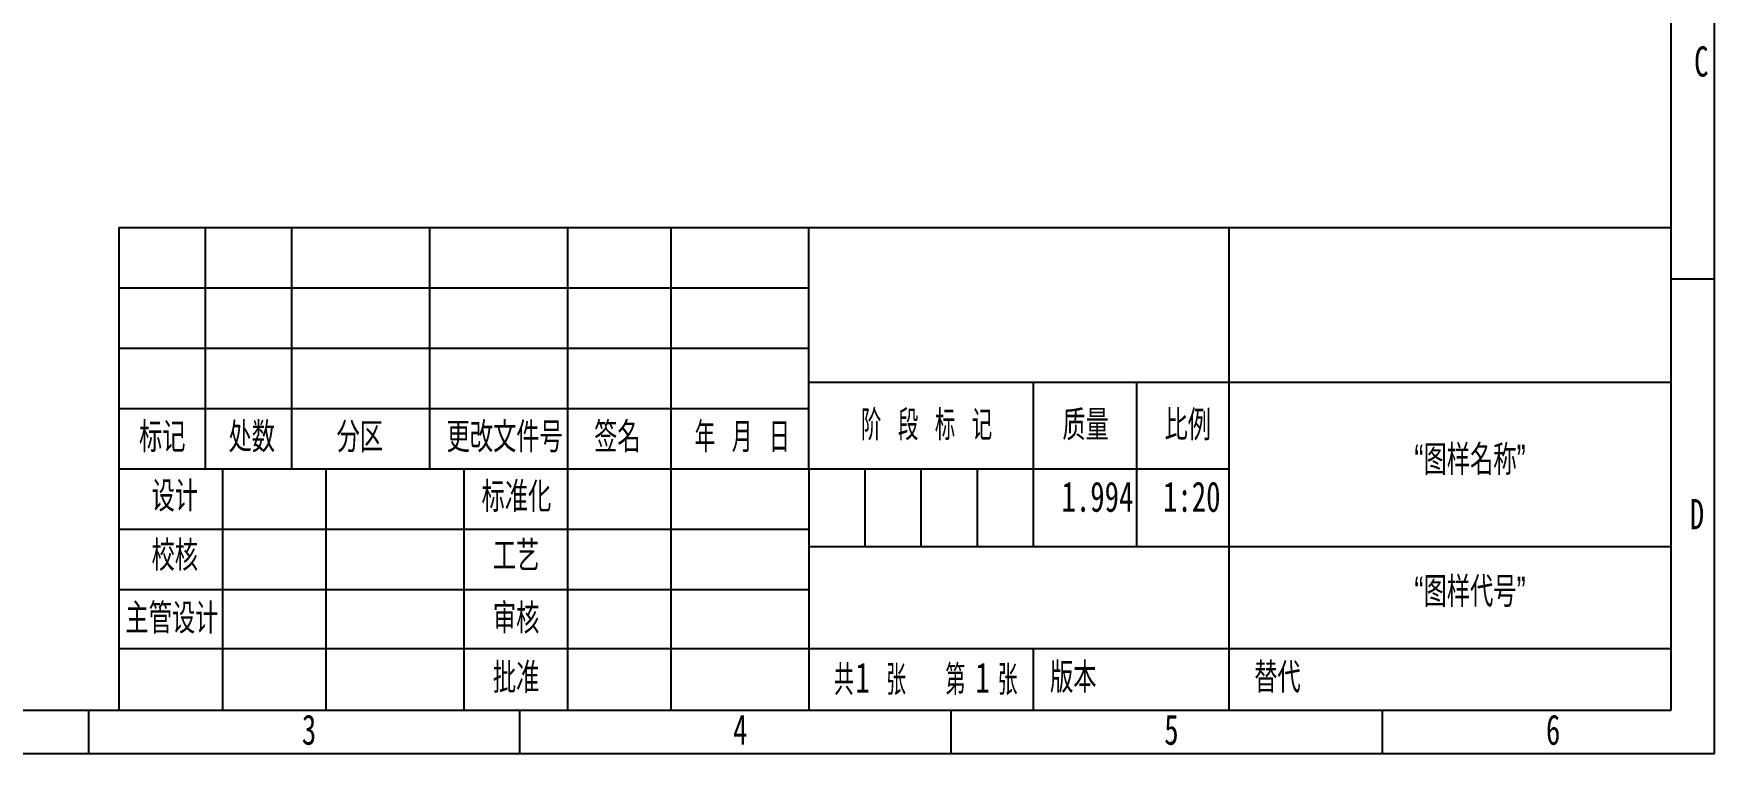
# Model space of a CAD drawing. Header units: millimetres. Extents: x 0 to 297, y 0 to 210.
# Drawn here: x 102.1 to 297, y 0 to 83.5 of the extents above; entities that cross this region are included whole.
import ezdxf

# ---------------------------------------------------------------- set-up
doc = ezdxf.new("R2010")
doc.units = ezdxf.units.MM
doc.layers.add('图框', color=7, linetype='Continuous')
doc.styles.add('SLDTEXTSTYLE0', font='TXT', dxfattribs={"width": 0.7, "bigfont": 'bigfont'})
doc.styles.add('SLDTEXTSTYLE1', font='TXT', dxfattribs={"width": 0.6, "bigfont": 'bigfont'})
doc.styles.add('SLDTEXTSTYLE2', font='TXT', dxfattribs={"width": 0.614286, "bigfont": 'bigfont'})
doc.styles.add('SLDTEXTSTYLE3', font='TXT', dxfattribs={"width": 0.62, "bigfont": 'bigfont'})
doc.styles.add('SLDTEXTSTYLE5', font='TXT', dxfattribs={"width": 0.7})

msp = doc.modelspace()

# ---------------------------------------------------------------- linework, layer by layer
at = {"layer": '图框'}
for p, q in [((297, 0), (297, 210)), ((297, 55), (292, 55)), ((112, 54), (192, 54)), ((112, 47), (192, 47)), ((198.5, 33), (198.5, 24)), ((205, 33), (205, 24)), ((211.5, 33), (211.5, 24)), ((108.5, 0), (108.5, 5)), ((208.5, 0), (208.5, 5)), ((258.5, 0), (258.5, 5)), ((0, 0), (297, 0))]:
    msp.add_line(p, q, dxfattribs=at)
at = {"layer": '图框', "linetype": 'Continuous', "lineweight": 25}
msp.add_line((292, 5), (292, 205), dxfattribs=at)
at = {"layer": '图框', "lineweight": 25}
for p, q in [((112, 61), (112, 5)), ((112, 61), (292, 61)), ((122, 61), (122, 33)), ((132, 61), (132, 33)), ((148, 61), (148, 33)), ((164, 61), (164, 5)), ((176, 61), (176, 5)), ((191.97, 61.05), (192, 5)), ((240.69, 61), (240.69, 5)), ((191.98, 43.05), (291.98, 43.05)), ((218, 43.07), (218, 24.07)), ((230, 43), (230, 24)), ((112, 40), (192, 40)), ((112, 33), (192, 33)), ((124, 33), (124, 5)), ((136, 33), (136, 5)), ((152, 33), (152, 5)), ((192.02, 33), (240.69, 33)), ((112, 26), (192, 26)), ((192, 24), (292, 24)), ((112, 19), (192, 19)), ((112, 12.17), (192, 12.17)), ((192, 12.17), (292, 12.17)), ((218, 12.17), (218, 5)), ((25, 5), (292, 5)), ((158.5, 0), (158.5, 5))]:
    msp.add_line(p, q, dxfattribs=at)

# ---------------------------------------------------------------- texts
at = {"layer": '图框', "char_height": 3.5}
for s, insert, attachment_point, style in [('C', (295.48, 82), 2, 'SLDTEXTSTYLE5'), ('阶 段 标 记', (205.65, 39.81), 2, 'SLDTEXTSTYLE2'), ('质量', (224.09, 39.81), 2, 'SLDTEXTSTYLE0'), ('比例', (235.94, 39.81), 2, 'SLDTEXTSTYLE0'), ('标记', (117.02, 38.42), 2, 'SLDTEXTSTYLE0'), ('处数', (127.4, 38.42), 2, 'SLDTEXTSTYLE0'), ('分区', (139.93, 38.42), 2, 'SLDTEXTSTYLE0'), ('更改文件号', (156.73, 38.42), 2, 'SLDTEXTSTYLE0'), ('签名', (169.79, 38.42), 2, 'SLDTEXTSTYLE0'), ('年 月 日', (184.26, 38.42), 2, 'SLDTEXTSTYLE3'), ('“图样名称”', (268.67, 35.79), 2, 'SLDTEXTSTYLE0'), ('设计', (118.47, 31.56), 2, 'SLDTEXTSTYLE0'), ('标准化', (158.09, 31.49), 2, 'SLDTEXTSTYLE0'), ('1.994', (225.46, 31.52), 2, 'SLDTEXTSTYLE5'), ('1:20', (236.4, 31.52), 2, 'SLDTEXTSTYLE5'), ('D', (294.98, 29.5), 2, 'SLDTEXTSTYLE5'), ('校核', (118.47, 24.68), 2, 'SLDTEXTSTYLE0'), ('工艺', (158.05, 24.64), 2, 'SLDTEXTSTYLE0'), ('“图样代号”', (268.67, 20.49), 2, 'SLDTEXTSTYLE0'), ('主管设计', (118.14, 17.4), 2, 'SLDTEXTSTYLE0'), ('审核', (158.05, 17.4), 2, 'SLDTEXTSTYLE0'), ('批准', (158.05, 10.52), 2, 'SLDTEXTSTYLE0'), ('共  张', (199.09, 10.26), 2, 'SLDTEXTSTYLE1'), ('1', (197.39, 10.53), 1, 'SLDTEXTSTYLE5'), ('第  张', (212.02, 10.26), 2, 'SLDTEXTSTYLE1'), ('1', (211.3, 10.53), 1, 'SLDTEXTSTYLE5'), ('版本', (222.66, 10.53), 2, 'SLDTEXTSTYLE0'), ('替代', (243.64, 10.53), 1, 'SLDTEXTSTYLE0'), ('3', (134.04, 4.5), 2, 'SLDTEXTSTYLE5'), ('4', (184.04, 4.5), 2, 'SLDTEXTSTYLE5'), ('5', (234.04, 4.5), 2, 'SLDTEXTSTYLE5'), ('6', (278.3, 4.5), 2, 'SLDTEXTSTYLE5')]:
    msp.add_mtext(s, dxfattribs=dict(at, insert=insert, attachment_point=attachment_point, style=style))

doc.saveas('drawing.dxf')
